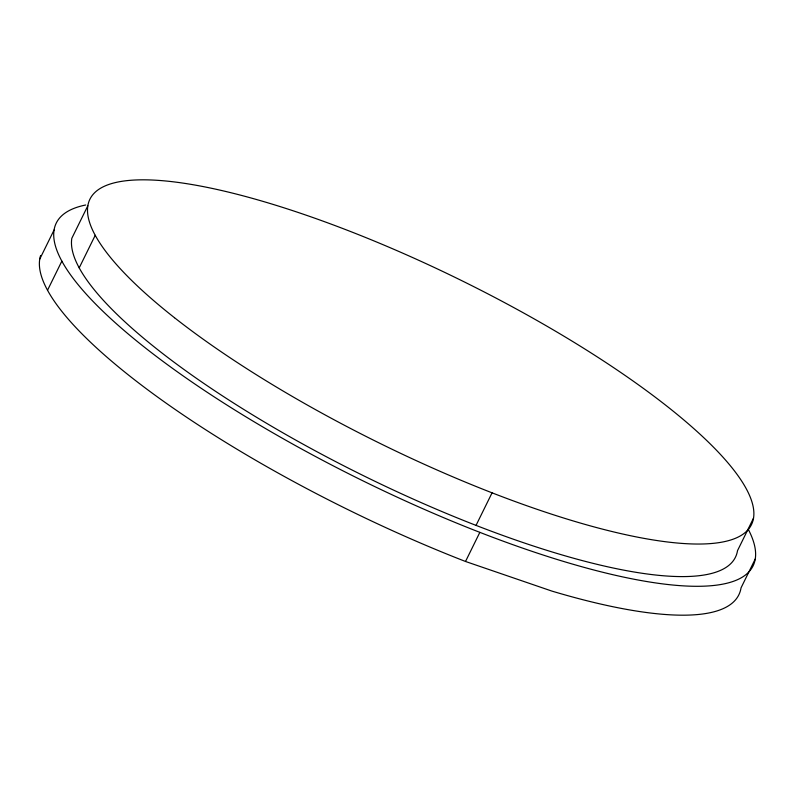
<?xml version="1.0" encoding="UTF-8"?>
<svg xmlns="http://www.w3.org/2000/svg" width="795" height="795" viewBox="0 0 795 795"><rect width="100%" height="100%" fill="white"/><g stroke="black" fill="none" stroke-linecap="round" stroke-linejoin="round"><path stroke-width="1.19" d="M39.75 259.11L54.08 229.984M87.838 205.756L71.818 238.311A368.642 91.057 26.2 0 0 389.381 488.16A368.642 91.057 26.2 0 0 737.512 550.657L753.531 518.101M47.531 290.245L61.851 261.128M79.202 267.875L95.221 235.32M476.046 525.386L492.065 492.83M755.25 558.984L741.039 587.863A388.288 95.907 26.2 0 1 551.8 591.063L465.522 561.479L479.852 532.362M748.204 529.202A388.288 95.907 26.2 0 1 365.362 482.028A388.288 95.907 26.2 0 1 85.711 204.991M465.522 561.479A388.288 95.907 26.2 0 1 40.585 255.553M174.512 317.732A368.642 91.057 26.2 0 0 738.237 537.023A368.642 91.057 26.2 0 0 349.303 231.027A368.642 91.057 26.2 0 0 174.512 317.732"/></g></svg>
